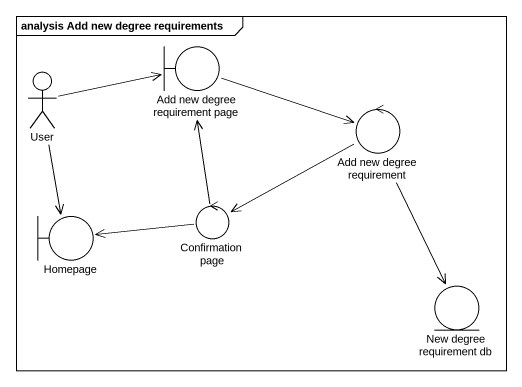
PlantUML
@startuml
mainframe analysis Add new degree requirements
boundary "Add new degree requirement page" as Add_new_degree_requirement
actor User
control "Add new degree requirement" as Add_new_degree_requirement_2
boundary Homepage
control "Confirmation page" as Confirmation_page
entity "New degree requirement db" as New_degree_requirement_db
Add_new_degree_requirement -right-> Add_new_degree_requirement_2
User -right-> Add_new_degree_requirement
User --> Homepage
Add_new_degree_requirement_2 -left-> Confirmation_page
Add_new_degree_requirement_2 --> New_degree_requirement_db
Confirmation_page -up-> Add_new_degree_requirement
Confirmation_page -left-> Homepage
@enduml
